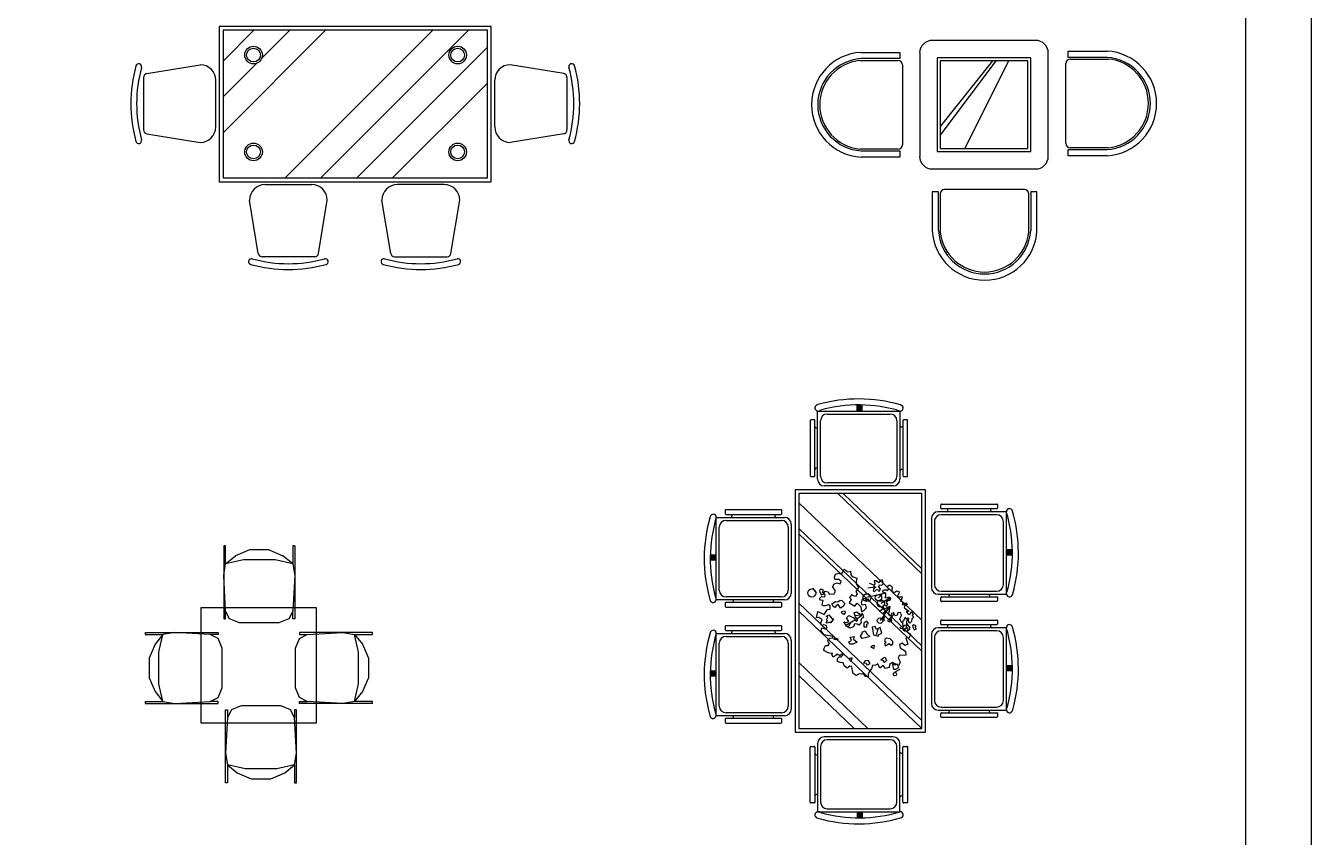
# Model space of a CAD drawing. Header units: inches. Extents: x 5.3 to 47.8, y 15.8 to 40.6.
# Drawn here: x 19.69 to 26.31, y 30.16 to 34.34 of the extents above; entities that cross this region are included whole.
import ezdxf

# ---------------------------------------------------------------- set-up
doc = ezdxf.new("R2010")
doc.units = ezdxf.units.IN
doc.header["$MEASUREMENT"] = 0
for name, color, linetype in [('02', 2, 'Continuous'), ('4', 4, 'Continuous'), ('kadrbm', 4, 'Continuous')]:
    doc.layers.add(name, color=color, linetype=linetype)

# ---------------------------------------------------------------- blocks, each defined once
blk = doc.blocks.new('kadrbm')
at = {"layer": 'kadrbm', "color": 4}
blk.add_lwpolyline([(0, 0), (0, 24.7972), (21, 24.7972), (21, 0), (0, 0)], close=True, dxfattribs=at)
blk.add_lwpolyline([(20.6631, 0.3257), (20.6631, 24.4603), (0.3369, 24.4603), (0.3369, 0.3257), (20.6631, 0.3257)], dxfattribs=at)

msp = doc.modelspace()

# ---------------------------------------------------------------- linework, layer by layer
at = {"layer": '02'}
for p, q in [((20.6888, 34.3352), (20.6888, 33.5352)), ((22.0888, 34.3352), (20.6888, 34.3352)), ((22.0888, 33.5352), (22.0888, 34.3352)), ((20.7088, 34.3152), (20.7088, 33.5552)), ((22.0688, 34.3152), (20.7088, 34.3152)), ((20.7088, 33.7882), (21.2358, 34.3152)), ((20.7088, 34.1564), (20.8676, 34.3152)), ((20.9077, 34.1712), (21.0517, 34.3152)), ((21.0281, 33.5552), (21.7881, 34.3152)), ((21.2122, 33.5552), (21.9722, 34.3152)), ((22.0688, 33.5552), (22.0688, 34.3152)), ((21.3963, 33.5552), (22.0688, 34.2277)), ((23.9917, 34.2014), (24.1915, 34.2014)), ((24.1915, 34.2014), (24.1915, 34.1693)), ((24.8901, 34.2633), (24.3579, 34.2633)), ((25.0574, 34.208), (25.2572, 34.208)), ((25.0574, 34.1759), (25.0574, 34.208)), ((20.3161, 34.0926), (20.5911, 34.1378)), ((20.7088, 33.9723), (20.8819, 34.1454)), ((22.4616, 34.0926), (22.1865, 34.1378)), ((23.9856, 34.1598), (24.1815, 34.1598)), ((24.1915, 34.1693), (23.9917, 34.1693)), ((24.2039, 34.1374), (24.2039, 33.7259)), ((24.2931, 34.1984), (24.2931, 33.6662)), ((24.3824, 34.1739), (24.3824, 33.6907)), ((24.8656, 34.1739), (24.3824, 34.1739)), ((24.3986, 34.1577), (24.3986, 33.7069)), ((24.6844, 34.1577), (24.3986, 33.7749)), ((24.6684, 34.1577), (24.3986, 33.8206)), ((24.8494, 34.1577), (24.3986, 34.1577)), ((24.7497, 34.1577), (24.5253, 33.7069)), ((24.8494, 33.7069), (24.8494, 34.1577)), ((24.8656, 33.6907), (24.8656, 34.1739)), ((24.955, 33.6662), (24.955, 34.1984)), ((25.0449, 33.7334), (25.0449, 34.1449)), ((25.2572, 34.1759), (25.0574, 34.1759)), ((25.0673, 34.1674), (25.2633, 34.1674)), ((20.2993, 34.0728), (20.2993, 33.8027)), ((22.4783, 34.0728), (22.4783, 33.8027)), ((20.6711, 33.8178), (20.6711, 34.0578)), ((21.5803, 33.5552), (22.0688, 34.0436)), ((22.1065, 33.8178), (22.1065, 34.0578)), ((20.3161, 33.7829), (20.5911, 33.7378)), ((22.4616, 33.7829), (22.1865, 33.7378)), ((24.1815, 33.7035), (23.9856, 33.7035)), ((23.9917, 33.695), (24.1915, 33.695)), ((24.1915, 33.695), (24.1915, 33.6628)), ((24.3824, 33.6907), (24.8656, 33.6907)), ((24.3986, 33.7069), (24.8494, 33.7069)), ((25.0574, 33.7016), (25.2572, 33.7016)), ((25.0574, 33.6694), (25.0574, 33.7016)), ((25.2633, 33.711), (25.0673, 33.711)), ((24.1915, 33.6628), (23.9917, 33.6628)), ((25.2572, 33.6694), (25.0574, 33.6694)), ((20.7088, 33.5552), (22.0688, 33.5552)), ((24.3579, 33.6014), (24.8901, 33.6014)), ((20.6888, 33.5352), (22.0888, 33.5352)), ((20.925, 33.5211), (21.165, 33.5211)), ((21.8464, 33.5211), (21.6064, 33.5211)), ((24.3579, 33.4839), (24.3579, 33.2841)), ((24.3901, 33.4839), (24.3579, 33.4839)), ((24.3901, 33.2841), (24.3901, 33.4839)), ((24.3986, 33.4739), (24.3986, 33.278)), ((24.8325, 33.4963), (24.421, 33.4963)), ((24.8549, 33.278), (24.8549, 33.4739)), ((24.8643, 33.4839), (24.8643, 33.2841)), ((24.8965, 33.4839), (24.8643, 33.4839)), ((24.8965, 33.2841), (24.8965, 33.4839)), ((20.8901, 33.166), (20.845, 33.4411)), ((21.1998, 33.166), (21.245, 33.4411)), ((21.5716, 33.166), (21.5264, 33.4411)), ((21.8813, 33.166), (21.9264, 33.4411)), ((21.1801, 33.1493), (20.9099, 33.1493)), ((21.5914, 33.1493), (21.8615, 33.1493)), ((23.7828, 32.0201), (23.7828, 32.3056)), ((23.8175, 32.3403), (24.1415, 32.3403)), ((24.1762, 32.3056), (24.1762, 32.0201)), ((24.1415, 31.9854), (23.8175, 31.9854)), ((24.3038, 31.5177), (23.8715, 31.9304)), ((24.3038, 31.5442), (23.8992, 31.9304)), ((24.3038, 31.2791), (23.6712, 31.8831)), ((24.6889, 31.8218), (24.4034, 31.8218)), ((23.262, 31.434), (23.262, 31.758)), ((23.2968, 31.7927), (23.5822, 31.7927)), ((23.6169, 31.758), (23.6169, 31.434)), ((24.3687, 31.787), (24.3687, 31.463)), ((24.7236, 31.463), (24.7236, 31.787)), ((24.3038, 31.1466), (23.6712, 31.7505)), ((24.3038, 31.1201), (23.6712, 31.724)), ((20.7119, 31.6616), (20.7119, 31.2857)), ((20.7221, 31.6616), (20.7119, 31.6616)), ((20.7221, 31.5701), (20.7221, 31.6616)), ((20.844, 31.6413), (20.7729, 31.6108)), ((20.9456, 31.6413), (20.844, 31.6413)), ((20.9456, 31.6413), (21.0167, 31.6108)), ((21.0777, 31.6616), (21.0675, 31.6616)), ((21.0675, 31.6616), (21.0675, 31.5701)), ((21.0777, 31.6616), (21.0777, 31.2857)), ((20.7119, 31.5092), (20.7221, 31.5701)), ((20.7221, 31.5701), (20.7729, 31.6108)), ((20.8135, 31.5905), (20.7221, 31.5701)), ((20.9761, 31.5905), (20.8135, 31.5905)), ((21.0675, 31.5701), (20.9761, 31.5905)), ((21.0675, 31.5701), (21.0167, 31.6108)), ((21.0675, 31.5701), (21.0777, 31.5092)), ((20.7221, 31.3263), (20.7119, 31.5092)), ((21.0777, 31.5092), (21.0675, 31.3263)), ((23.741, 31.4446), (23.7602, 31.4192)), ((24.0617, 31.4499), (24.027, 31.444)), ((24.0583, 31.46), (24.0345, 31.4685)), ((24.4034, 31.4283), (24.6889, 31.4283)), ((23.5822, 31.3993), (23.2968, 31.3993)), ((24.3038, 30.7623), (23.6712, 31.3662)), ((24.1182, 31.4182), (24.0217, 31.3955)), ((24.1011, 31.4142), (24.0811, 31.3951)), ((24.1135, 31.3768), (24.0843, 31.3773)), ((24.144, 31.3919), (24.0929, 31.3652)), ((24.1426, 31.3947), (24.1135, 31.3768)), ((21.1899, 31.3434), (20.595, 31.3434)), ((20.595, 31.3434), (20.595, 30.7515)), ((20.7221, 31.2857), (20.7221, 31.3263)), ((20.7424, 31.2857), (20.7221, 31.3263)), ((21.0675, 31.3263), (21.0472, 31.2857)), ((21.0675, 31.2857), (21.0675, 31.3263)), ((21.1899, 30.7515), (21.1899, 31.3434)), ((24.3038, 30.7226), (23.6712, 31.3265)), ((24.0008, 31.3074), (23.9626, 31.3016)), ((23.995, 31.3039), (23.9707, 31.2865)), ((24.1103, 31.34), (24.0851, 31.3243)), ((24.1086, 31.3026), (24.0892, 31.2768)), ((24.1013, 31.3142), (24.1273, 31.336)), ((24.1077, 31.2738), (24.1086, 31.3026)), ((24.1108, 31.3082), (24.1095, 31.2738)), ((24.1374, 31.3486), (24.1108, 31.3082)), ((24.1273, 31.336), (24.1321, 31.345)), ((24.1489, 31.2968), (24.133, 31.2834)), ((24.1598, 31.3136), (24.1393, 31.2775)), ((20.7119, 31.2857), (20.7221, 31.2857)), ((20.7932, 31.2653), (20.7424, 31.2857)), ((20.9964, 31.2653), (20.7932, 31.2653)), ((21.0472, 31.2857), (20.9964, 31.2653)), ((21.0777, 31.2857), (21.0675, 31.2857)), ((23.9591, 31.2796), (23.9173, 31.254)), ((23.9405, 31.2703), (23.9243, 31.2425)), ((24.0785, 31.232), (24.0692, 31.2042)), ((24.2055, 31.2713), (24.2072, 31.2429)), ((24.2266, 31.285), (24.224, 31.2384)), ((24.2266, 31.2597), (24.2426, 31.2386)), ((24.6889, 31.2249), (24.4034, 31.2249)), ((20.3077, 31.2162), (20.6836, 31.2162)), ((20.3077, 31.2162), (20.3077, 31.206)), ((20.3077, 31.206), (20.3991, 31.206)), ((20.3991, 31.206), (20.3585, 31.1552)), ((20.3788, 31.1146), (20.3991, 31.206)), ((20.4601, 31.2162), (20.3991, 31.206)), ((20.6429, 31.206), (20.4601, 31.2162)), ((20.6836, 31.206), (20.6429, 31.206)), ((20.6836, 31.1857), (20.6429, 31.206)), ((20.6836, 31.2162), (20.6836, 31.206)), ((20.7039, 31.1349), (20.6836, 31.1857)), ((21.081, 31.1349), (21.1013, 31.1857)), ((21.4772, 31.2162), (21.1013, 31.2162)), ((21.1013, 31.2162), (21.1013, 31.206)), ((21.1013, 31.206), (21.1419, 31.206)), ((21.1013, 31.1857), (21.1419, 31.206)), ((21.1419, 31.206), (21.3248, 31.2162)), ((21.3248, 31.2162), (21.3858, 31.206)), ((21.3858, 31.206), (21.4772, 31.206)), ((21.3858, 31.206), (21.4264, 31.1552)), ((21.4061, 31.1146), (21.3858, 31.206)), ((21.4772, 31.206), (21.4772, 31.2162)), ((23.262, 30.8372), (23.262, 31.1612)), ((23.2968, 31.1959), (23.5822, 31.1959)), ((23.6169, 31.1612), (23.6169, 30.8372)), ((24.3687, 31.1902), (24.3687, 30.8662)), ((24.7236, 30.8662), (24.7236, 31.1902)), ((20.3585, 31.1552), (20.328, 31.0841)), ((20.3788, 30.952), (20.3788, 31.1146)), ((20.7039, 30.9317), (20.7039, 31.1349)), ((21.081, 30.9317), (21.081, 31.1349)), ((21.4061, 30.952), (21.4061, 31.1146)), ((21.4264, 31.1552), (21.4569, 31.0841)), ((20.328, 31.0841), (20.328, 30.9825)), ((21.4569, 31.0841), (21.4569, 30.9825)), ((24.0262, 30.7226), (23.6712, 31.0614)), ((24.1902, 31.0259), (24.1658, 31.0115)), ((20.328, 30.9825), (20.3585, 30.9114)), ((21.4569, 30.9825), (21.4264, 30.9114)), ((23.9568, 30.7226), (23.6712, 30.9952)), ((20.3585, 30.9114), (20.3991, 30.8606)), ((20.3991, 30.8606), (20.3788, 30.952)), ((20.6836, 30.8809), (20.7039, 30.9317)), ((21.1013, 30.8809), (21.081, 30.9317)), ((21.3858, 30.8606), (21.4061, 30.952)), ((21.4264, 30.9114), (21.3858, 30.8606)), ((20.3077, 30.8606), (20.3991, 30.8606)), ((20.3077, 30.8606), (20.3077, 30.8504)), ((20.3077, 30.8504), (20.6836, 30.8504)), ((20.3991, 30.8606), (20.4601, 30.8504)), ((20.4601, 30.8504), (20.6429, 30.8606)), ((20.6429, 30.8606), (20.6836, 30.8809)), ((20.6836, 30.8606), (20.6429, 30.8606)), ((20.6836, 30.8504), (20.6836, 30.8606)), ((20.8021, 30.8389), (20.7513, 30.8186)), ((21.0053, 30.8389), (20.8021, 30.8389)), ((21.0561, 30.8186), (21.0053, 30.8389)), ((21.1419, 30.8606), (21.1013, 30.8809)), ((21.1013, 30.8504), (21.1013, 30.8606)), ((21.1013, 30.8606), (21.1419, 30.8606)), ((21.4772, 30.8504), (21.1013, 30.8504)), ((21.3248, 30.8504), (21.1419, 30.8606)), ((21.3858, 30.8606), (21.3248, 30.8504)), ((21.4772, 30.8606), (21.3858, 30.8606)), ((21.4772, 30.8504), (21.4772, 30.8606)), ((24.4034, 30.8315), (24.6889, 30.8315)), ((20.7209, 30.4427), (20.7209, 30.8186)), ((20.7209, 30.8186), (20.731, 30.8186)), ((20.731, 30.7779), (20.7209, 30.5951)), ((20.731, 30.8186), (20.731, 30.7779)), ((20.7513, 30.8186), (20.731, 30.7779)), ((21.0765, 30.7779), (21.0561, 30.8186)), ((21.0866, 30.8186), (21.0765, 30.8186)), ((21.0765, 30.8186), (21.0765, 30.7779)), ((21.0866, 30.5951), (21.0765, 30.7779)), ((21.0866, 30.4427), (21.0866, 30.8186)), ((23.5822, 30.8024), (23.2968, 30.8024)), ((20.595, 30.7515), (21.1899, 30.7515)), ((23.7828, 30.629), (23.7828, 30.3435)), ((24.1415, 30.6637), (23.8175, 30.6637)), ((24.1762, 30.3435), (24.1762, 30.629)), ((20.7209, 30.5951), (20.731, 30.5341)), ((21.0765, 30.5341), (21.0866, 30.5951)), ((20.8225, 30.5138), (20.731, 30.5341)), ((20.731, 30.5341), (20.7818, 30.4935)), ((20.731, 30.5341), (20.731, 30.4427)), ((20.985, 30.5138), (20.8225, 30.5138)), ((21.0765, 30.5341), (20.985, 30.5138)), ((21.0257, 30.4935), (21.0765, 30.5341)), ((21.0765, 30.5341), (21.0765, 30.4427)), ((20.731, 30.4427), (20.7209, 30.4427)), ((20.7818, 30.4935), (20.8529, 30.463)), ((20.8529, 30.463), (20.9545, 30.463)), ((20.9545, 30.463), (21.0257, 30.4935)), ((21.0765, 30.4427), (21.0866, 30.4427)), ((23.8175, 30.3088), (24.1415, 30.3088))]:
    msp.add_line(p, q, dxfattribs=at)
for points in [[(24.3038, 31.9304), (23.6712, 31.9304), (23.6712, 30.7226), (24.3038, 30.7226)], [(23.7795, 31.4244), (23.7866, 31.409), (23.8008, 31.4153), (23.7937, 31.4223), (23.7989, 31.4334), (23.7856, 31.4384), (23.7775, 31.4324)], [(24.0558, 31.4388), (24.0541, 31.4322), (24.06, 31.4263), (24.0701, 31.4364), (24.0804, 31.4347), (24.0846, 31.427), (24.0921, 31.4397), (24.0829, 31.4506), (24.087, 31.4617), (24.098, 31.4591), (24.1056, 31.4668), (24.1058, 31.4735), (24.1014, 31.4862), (24.0904, 31.4837), (24.0837, 31.4719), (24.0694, 31.4812), (24.0593, 31.4812), (24.0617, 31.4669), (24.0558, 31.4558), (24.0676, 31.4489)], [(24.2249, 31.3204), (24.2332, 31.3104), (24.2417, 31.3088), (24.245, 31.3121), (24.2469, 31.3171), (24.2502, 31.3222), (24.2527, 31.3197), (24.2596, 31.3079), (24.2544, 31.3027), (24.2611, 31.296), (24.2578, 31.2909), (24.2528, 31.2859), (24.2511, 31.2724), (24.2426, 31.2639), (24.2383, 31.2648), (24.236, 31.2774), (24.2375, 31.2876), (24.2342, 31.2892), (24.2266, 31.285), (24.2223, 31.2859), (24.2224, 31.2927), (24.2164, 31.2901), (24.2105, 31.2776), (24.2011, 31.2682), (24.197, 31.2706), (24.1918, 31.2859), (24.2003, 31.3027), (24.1961, 31.3173), (24.185, 31.318), (24.181, 31.3171), (24.1767, 31.3045), (24.169, 31.302), (24.1631, 31.3045), (24.1597, 31.3163), (24.1479, 31.3145), (24.1446, 31.3011), (24.137, 31.3019), (24.1345, 31.3129), (24.1378, 31.3298), (24.1403, 31.3391), (24.1411, 31.3501), (24.1234, 31.3442), (24.1158, 31.3365), (24.1066, 31.3409), (24.1049, 31.3527), (24.1149, 31.3578), (24.121, 31.3518), (24.1286, 31.3594), (24.1226, 31.3704), (24.1311, 31.3823), (24.1394, 31.3806), (24.1446, 31.3924), (24.1335, 31.3983), (24.1217, 31.3934), (24.1158, 31.3958), (24.1184, 31.405), (24.1191, 31.4178), (24.1032, 31.4237), (24.1056, 31.4314), (24.1098, 31.4355), (24.1217, 31.4354), (24.1252, 31.4305), (24.1327, 31.438), (24.1285, 31.4508), (24.1319, 31.4591), (24.1412, 31.46), (24.1496, 31.4533), (24.1521, 31.4491), (24.1496, 31.438), (24.1505, 31.4271), (24.1658, 31.4236), (24.1758, 31.4305), (24.185, 31.4262), (24.1878, 31.4203), (24.1809, 31.4085), (24.1767, 31.3991), (24.1885, 31.3992), (24.2037, 31.3992), (24.2012, 31.3899), (24.1927, 31.3797), (24.2037, 31.3756), (24.207, 31.3636), (24.2037, 31.3603), (24.2138, 31.3586), (24.2214, 31.3679), (24.2282, 31.3594), (24.2148, 31.3509), (24.2138, 31.345), (24.2257, 31.3348), (24.2375, 31.3282), (24.2308, 31.3215), (24.2249, 31.3256)], [(23.8988, 31.3491), (23.8861, 31.341), (23.8745, 31.3595), (23.864, 31.3537), (23.8571, 31.3445), (23.8478, 31.3491), (23.8408, 31.363), (23.8606, 31.3758), (23.8722, 31.3735), (23.8837, 31.3827), (23.893, 31.3804), (23.9081, 31.3654)], [(23.8165, 31.2645), (23.8095, 31.2668), (23.8188, 31.2761), (23.8142, 31.2807), (23.8211, 31.2946), (23.8118, 31.2992), (23.8258, 31.3062), (23.8431, 31.2865), (23.8501, 31.2865), (23.8362, 31.2656), (23.8327, 31.2691)], [(23.9092, 31.3178), (23.9023, 31.3085), (23.8907, 31.3178), (23.893, 31.3248), (23.9081, 31.3282)], [(23.9997, 31.3132), (24.0032, 31.2935), (23.9939, 31.2888), (23.9904, 31.2784), (23.9916, 31.268), (23.98, 31.2541), (23.9707, 31.2587), (23.9579, 31.2598), (23.9521, 31.2448), (23.9336, 31.2378), (23.9162, 31.2482), (23.9034, 31.2703), (23.915, 31.268), (23.9289, 31.2726), (23.9174, 31.2911), (23.9289, 31.3027), (23.9417, 31.2969), (23.9545, 31.2912), (23.966, 31.2749), (23.9753, 31.2796), (23.9626, 31.297), (23.9568, 31.3167), (23.9672, 31.3225), (23.9869, 31.3097)], [(24.0124, 31.1891), (23.9973, 31.1857), (23.9881, 31.1972), (23.995, 31.2065), (23.9985, 31.2146), (23.995, 31.2181), (24.0124, 31.2239), (24.0205, 31.2088), (24.0368, 31.1949)], [(24.0205, 31.2738), (24.0055, 31.2633), (24.0066, 31.2459), (24.0217, 31.2448), (24.0217, 31.2587), (24.0298, 31.2622)], [(24.0634, 31.2471), (24.0484, 31.2436), (24.0553, 31.2042), (24.0808, 31.1973), (24.082, 31.2031), (24.0982, 31.2123), (24.0901, 31.2413), (24.0704, 31.2309)], [(24.2587, 31.2429), (24.2646, 31.2301), (24.2764, 31.2353), (24.2705, 31.2412), (24.2748, 31.2504), (24.2637, 31.2545), (24.257, 31.2495)], [(23.857, 31.1798), (23.8512, 31.181), (23.857, 31.1891), (23.8721, 31.1833), (23.8686, 31.1775)], [(23.9498, 31.1567), (23.9336, 31.1567), (23.9289, 31.1682), (23.9417, 31.174), (23.9347, 31.1926), (23.9568, 31.1961), (23.9521, 31.1822), (23.9707, 31.1659)], [(24.1202, 31.1648), (24.1133, 31.1718), (24.1168, 31.1845), (24.1249, 31.188), (24.14, 31.1845), (24.1539, 31.1706), (24.1527, 31.1579), (24.1457, 31.1486), (24.1365, 31.1579), (24.1283, 31.1521), (24.1179, 31.1463), (24.1144, 31.1613)], [(24.0553, 31.1346), (24.0588, 31.1358), (24.0611, 31.1497), (24.0495, 31.1474), (24.0425, 31.1404)], [(23.9324, 31.0813), (23.9347, 31.0697), (23.9428, 31.0709), (23.9463, 31.0859)], [(24.0124, 31.0709), (24.0043, 31.0604), (24.0182, 31.0581), (24.0205, 31.0488), (24.0275, 31.0512), (24.0379, 31.057), (24.0298, 31.0697), (24.0228, 31.072)], [(24.1225, 31.072), (24.1121, 31.0616), (24.1075, 31.0709), (24.0924, 31.0744), (24.1075, 31.0848), (24.1156, 31.0883)], [(24.1587, 31.0269), (24.17, 31.0278), (24.1852, 31.035), (24.177, 31.0531), (24.1648, 31.0471), (24.1525, 31.0552), (24.1546, 31.0411)]]:
    msp.add_lwpolyline(points, close=True, dxfattribs=at)
msp.add_lwpolyline([(24.191, 31.2448), (24.1949, 31.2387), (24.2164, 31.2356), (24.2245, 31.2417), (24.2326, 31.2336), (24.2284, 31.2194), (24.2428, 31.2092), (24.2457, 31.2042), (24.2376, 31.1861), (24.2305, 31.189), (24.2224, 31.1871), (24.2264, 31.1728), (24.2326, 31.1565), (24.2174, 31.1493), (24.203, 31.1615), (24.1889, 31.1536), (24.192, 31.1363), (24.2205, 31.1199), (24.2213, 31.0987), (24.1878, 31.0976), (24.1818, 31.0854), (24.192, 31.0652), (24.1857, 31.0469), (24.1697, 31.0529), (24.1524, 31.0622), (24.1371, 31.051), (24.1362, 31.0356), (24.1179, 31.0298), (24.1056, 31.0458), (24.0873, 31.0317), (24.0783, 31.0551), (24.0652, 31.0479), (24.0509, 31.046), (24.0448, 31.0296), (24.0326, 31.0135), (24.0286, 30.9992), (24.0276, 30.9861), (24.0144, 30.9892), (24.0032, 31.0042), (23.9961, 31.0012), (23.982, 31.0033), (23.9666, 30.9942), (23.9514, 31.0052), (23.9464, 31.0264), (23.9445, 31.0408), (23.9331, 31.0418), (23.9202, 31.0327), (23.9048, 31.0439), (23.8987, 31.0599), (23.8835, 31.061), (23.8704, 31.0661), (23.8694, 31.0813), (23.8796, 31.0915), (23.8896, 31.0915), (23.8988, 31.1007), (23.8927, 31.1047), (23.8815, 31.0955), (23.8763, 31.1007), (23.8663, 31.1048), (23.8632, 31.0996), (23.848, 31.0886), (23.8419, 31.1005), (23.844, 31.1088), (23.8368, 31.1078), (23.8216, 31.1109), (23.8003, 31.1238), (23.8014, 31.1352), (23.8093, 31.1494), (23.8217, 31.1494), (23.8297, 31.1594), (23.8247, 31.1627), (23.8205, 31.1768), (23.8307, 31.187), (23.844, 31.1879), (23.848, 31.196), (23.8014, 31.2039), (23.7862, 31.2253), (23.7891, 31.2404), (23.8074, 31.2345), (23.8166, 31.2395), (23.8124, 31.2516), (23.7993, 31.2547), (23.7883, 31.2516), (23.7841, 31.2658), (23.7912, 31.2811), (23.775, 31.2932), (23.7619, 31.2922), (23.7689, 31.3238), (23.8024, 31.3089), (23.8185, 31.335), (23.8318, 31.3359), (23.8328, 31.3531), (23.8237, 31.3585), (23.8075, 31.3523), (23.7943, 31.3533), (23.7921, 31.3594), (23.7973, 31.3808), (23.7821, 31.3818), (23.7769, 31.3908), (23.7871, 31.401), (23.8054, 31.3989), (23.8064, 31.41), (23.7985, 31.4162), (23.8075, 31.4293), (23.8218, 31.4253), (23.8278, 31.4131), (23.8531, 31.4141), (23.8593, 31.4283), (23.846, 31.4516), (23.851, 31.4649), (23.8664, 31.472), (23.8724, 31.4701), (23.8845, 31.4659), (23.8886, 31.478), (23.8774, 31.4892), (23.8572, 31.4894), (23.8551, 31.5015), (23.8593, 31.5157), (23.8754, 31.5217), (23.8907, 31.5167), (23.8978, 31.5279), (23.9039, 31.5419), (23.917, 31.5329), (23.9211, 31.5288), (23.9373, 31.5309), (23.9394, 31.5126), (23.9455, 31.5044), (23.9698, 31.4963), (23.9658, 31.4741), (23.9667, 31.467), (23.9779, 31.4478), (23.9648, 31.4264), (23.9708, 31.4141), (23.9636, 31.401), (23.9515, 31.4052), (23.9423, 31.4102), (23.9323, 31.396), (23.9404, 31.3858), (23.9311, 31.3685), (23.9587, 31.3513), (23.9708, 31.3675), (23.9902, 31.3482), (23.9931, 31.3228), (24.0085, 31.3319), (24.0197, 31.3432), (24.0145, 31.3604), (23.9972, 31.3573), (23.9941, 31.3704), (23.9981, 31.3869), (24.0135, 31.3919), (24.0155, 31.3798), (24.0326, 31.3889)], dxfattribs=at)
for centre, radius in [((20.8654, 34.1877), 0.0454), ((20.8654, 34.1877), 0.0354), ((21.9158, 34.1877), 0.0454), ((21.9158, 34.1877), 0.0354), ((20.8654, 33.6892), 0.0454), ((20.8654, 33.6892), 0.0354), ((21.9158, 33.6892), 0.0454), ((21.9158, 33.6892), 0.0354), ((23.7379, 31.419), 0.0209), ((24.0217, 31.3955), 0.0202), ((24.0811, 31.3951), 0.0162), ((24.0929, 31.3652), 0.0186), ((24.0892, 31.2768), 0.0141), ((24.1393, 31.2775), 0.00906), ((24.224, 31.2384), 0.0174), ((24.1658, 31.0015), 0.00863)]:
    msp.add_circle(centre, radius, dxfattribs=at)
for centre, radius, start, end in [((24.0063, 33.9321), 0.2697, 93.09632, 266.90368), ((24.3579, 34.1984), 0.0649, 90, 180), ((24.8901, 34.1984), 0.0649, 0, 90), ((25.2426, 33.9387), 0.2697, 273.09632, 86.90368), ((20.2749, 34.1277), 0.015, 345.71576, 164.50995), ((20.5911, 34.0578), 0.08, 0, 90), ((22.1865, 34.0578), 0.08, 90, 180), ((22.5027, 34.1277), 0.015, 15.49005, 194.28424), ((24.0063, 33.9321), 0.2376, 93.5291, 266.4709), ((24.0081, 33.9316), 0.2293, 95.62883, 264.37117), ((24.1815, 34.1374), 0.0224, 0, 90), ((25.0673, 34.1449), 0.0224, 90, 180), ((25.2425, 33.9387), 0.2376, 273.5291, 86.4709), ((25.2408, 33.9392), 0.2293, 275.62883, 84.37117), ((20.9582, 33.9378), 0.7243, 164.47014, 195.57697), ((20.9579, 33.9378), 0.6939, 164.43245, 195.56755), ((20.3193, 34.0728), 0.02, 99.32829, 180), ((22.4583, 34.0728), 0.02, 0, 80.67171), ((21.8197, 33.9378), 0.6939, 344.43245, 15.56755), ((21.8194, 33.9378), 0.7243, 344.42303, 15.52986), ((20.3193, 33.8027), 0.02, 180, 260.67171), ((20.5911, 33.8178), 0.08, 270, 0), ((22.1865, 33.8178), 0.08, 180, 270), ((22.4583, 33.8027), 0.02, 279.32829, 0), ((20.2749, 33.7478), 0.015, 195.49005, 14.28424), ((22.5027, 33.7478), 0.015, 165.71576, 344.50995), ((24.1815, 33.7259), 0.0224, 270, 0), ((25.0673, 33.7334), 0.0224, 180, 270), ((24.3579, 33.6662), 0.0649, 180, 270), ((24.8901, 33.6662), 0.0649, 270, 0), ((20.925, 33.4411), 0.08, 90, 180), ((21.165, 33.4411), 0.08, 0, 90), ((21.6064, 33.4411), 0.08, 90, 180), ((21.8464, 33.4411), 0.08, 0, 90), ((24.421, 33.4739), 0.0224, 90, 180), ((24.8325, 33.4739), 0.0224, 0, 90), ((24.6272, 33.2986), 0.2697, 183.09632, 356.90368), ((24.6272, 33.2987), 0.2376, 183.5291, 356.4709), ((24.6267, 33.3005), 0.2293, 185.62883, 354.37117), ((20.9099, 33.1693), 0.02, 189.32829, 270), ((21.1801, 33.1693), 0.02, 270, 350.67171), ((21.5914, 33.1693), 0.02, 189.32829, 270), ((21.8615, 33.1693), 0.02, 270, 350.67171), ((20.855, 33.1248), 0.015, 75.71576, 254.50995), ((21.045, 33.8082), 0.7243, 254.42303, 285.52986), ((21.045, 33.8078), 0.6939, 254.43245, 285.56755), ((21.2349, 33.1248), 0.015, 285.49005, 104.28424), ((21.5365, 33.1248), 0.015, 75.71576, 254.50995), ((21.7264, 33.8082), 0.7243, 254.47014, 285.57697), ((21.7264, 33.8078), 0.6939, 254.43245, 285.56755), ((21.9164, 33.1248), 0.015, 285.49005, 104.28424), ((23.8175, 32.3056), 0.0347, 90, 180), ((24.1415, 32.3056), 0.0347, 0, 90), ((23.8175, 32.0201), 0.0347, 180, 270), ((24.1415, 32.0201), 0.0347, 270, 0), ((24.4034, 31.787), 0.0347, 90, 180), ((24.6889, 31.787), 0.0347, 0, 90), ((23.2968, 31.758), 0.0347, 90, 180), ((23.5822, 31.758), 0.0347, 0, 90), ((23.2968, 31.434), 0.0347, 180, 270), ((23.5822, 31.434), 0.0347, 270, 0), ((24.4034, 31.463), 0.0347, 180, 270), ((24.6889, 31.463), 0.0347, 270, 0), ((24.4034, 31.1902), 0.0347, 90, 180), ((24.4075, 31.2603), 0.00521, 278.58753, 278.90105), ((24.6889, 31.1902), 0.0347, 0, 90), ((23.2968, 31.1612), 0.0347, 90, 180), ((23.5822, 31.1612), 0.0347, 0, 90), ((23.2968, 30.8372), 0.0347, 180, 270), ((23.5822, 30.8372), 0.0347, 270, 0), ((24.4034, 30.8662), 0.0347, 180, 270), ((24.6889, 30.8662), 0.0347, 270, 0), ((23.8175, 30.629), 0.0347, 90, 180), ((24.1415, 30.629), 0.0347, 0, 90), ((23.8175, 30.3435), 0.0347, 180, 270), ((24.1415, 30.3435), 0.0347, 270, 0)]:
    msp.add_arc(centre, radius, start, end, dxfattribs=at)
at = {"layer": '4'}
for p, q in [((23.7673, 32.0047), (23.7673, 32.3557)), ((23.7673, 32.3557), (24.1916, 32.3557)), ((23.9709, 32.3557), (23.9709, 32.387)), ((23.9975, 32.3557), (23.9975, 32.3869)), ((24.1916, 32.3557), (24.1916, 32.0047)), ((24.1569, 31.97), (23.802, 31.97)), ((24.739, 31.8372), (24.388, 31.8372)), ((24.739, 31.4129), (24.739, 31.8372)), ((23.2466, 31.8081), (23.5976, 31.8081)), ((23.2466, 31.3838), (23.2466, 31.8081)), ((23.6324, 31.7734), (23.6324, 31.4185)), ((24.3533, 31.8025), (24.3533, 31.4476)), ((24.739, 31.6431), (24.7702, 31.6431)), ((23.2466, 31.5874), (23.2153, 31.5874)), ((23.2466, 31.614), (23.2155, 31.614)), ((24.739, 31.6164), (24.7703, 31.6164)), ((23.5976, 31.3838), (23.2466, 31.3838)), ((24.388, 31.4129), (24.739, 31.4129)), ((24.739, 31.2404), (24.388, 31.2404)), ((24.739, 30.8161), (24.739, 31.2404)), ((23.2466, 31.2113), (23.5976, 31.2113)), ((23.2466, 30.787), (23.2466, 31.2113)), ((23.6324, 31.1766), (23.6324, 30.8217)), ((24.3533, 31.2057), (24.3533, 30.8508)), ((24.739, 31.0463), (24.7702, 31.0463)), ((23.2466, 30.9905), (23.2153, 30.9905)), ((23.2466, 31.0172), (23.2155, 31.0172)), ((24.739, 31.0196), (24.7703, 31.0196)), ((23.5976, 30.787), (23.2466, 30.787)), ((24.388, 30.8161), (24.739, 30.8161)), ((23.7673, 30.6444), (23.7673, 30.2934)), ((24.1569, 30.6791), (23.802, 30.6791)), ((24.1916, 30.2934), (24.1916, 30.6444)), ((23.7673, 30.2934), (24.1916, 30.2934)), ((23.9709, 30.2934), (23.9709, 30.2621)), ((23.9975, 30.2934), (23.9975, 30.2622))]:
    msp.add_line(p, q, dxfattribs=at)
for points in [[(23.7293, 32.3064), (23.7293, 32.0234)], [(23.7517, 32.3099), (23.7333, 32.3099)], [(23.7539, 32.0222), (23.7539, 32.3078)], [(24.2064, 32.3064), (24.2064, 32.0234)], [(24.2287, 32.3099), (24.2103, 32.3099)], [(24.2309, 32.0222), (24.2309, 32.3078)], [(23.7336, 32.019), (23.7506, 32.019)], [(24.2106, 32.019), (24.2277, 32.019)], [(23.2924, 31.8452), (23.2924, 31.8268)], [(23.5801, 31.8474), (23.2945, 31.8474)], [(23.296, 31.8229), (23.5789, 31.8229)], [(23.5833, 31.8271), (23.5833, 31.8442)], [(24.4024, 31.8562), (24.4024, 31.8732)], [(24.4055, 31.8765), (24.6911, 31.8765)], [(24.6897, 31.8519), (24.4067, 31.8519)], [(24.6932, 31.8742), (24.6932, 31.8559)], [(23.2924, 31.3682), (23.2924, 31.3498)], [(23.5801, 31.3704), (23.2945, 31.3704)], [(23.5833, 31.3501), (23.5833, 31.3671)], [(24.4024, 31.3791), (24.4024, 31.3962)], [(24.4055, 31.3994), (24.6911, 31.3994)], [(24.6897, 31.3749), (24.4067, 31.3749)], [(24.6932, 31.3972), (24.6932, 31.3788)], [(23.296, 31.3458), (23.5789, 31.3458)], [(23.2924, 31.2484), (23.2924, 31.23)], [(23.5801, 31.2506), (23.2945, 31.2506)], [(23.296, 31.2261), (23.5789, 31.2261)], [(23.5833, 31.2303), (23.5833, 31.2473)], [(24.4024, 31.2593), (24.4024, 31.2764)], [(24.4055, 31.2796), (24.6911, 31.2796)], [(24.6897, 31.2551), (24.4067, 31.2551)], [(24.6932, 31.2774), (24.6932, 31.2591)], [(23.2924, 30.7713), (23.2924, 30.753)], [(23.5801, 30.7735), (23.2945, 30.7735)], [(23.5833, 30.7532), (23.5833, 30.7703)], [(24.4024, 30.7823), (24.4024, 30.7993)], [(24.4055, 30.8026), (24.6911, 30.8026)], [(24.6897, 30.7781), (24.4067, 30.7781)], [(24.6932, 30.8004), (24.6932, 30.782)], [(23.296, 30.749), (23.5789, 30.749)], [(23.7336, 30.63), (23.7506, 30.63)], [(23.7539, 30.6269), (23.7539, 30.3413)], [(24.2106, 30.63), (24.2277, 30.63)], [(24.2309, 30.6269), (24.2309, 30.3413)], [(23.7293, 30.3427), (23.7293, 30.6257)], [(24.2064, 30.3427), (24.2064, 30.6257)], [(23.7517, 30.3392), (23.7333, 30.3392)], [(24.2287, 30.3392), (24.2103, 30.3392)]]:
    msp.add_lwpolyline(points, dxfattribs=at)
msp.add_lwpolyline([(24.323, 31.9496), (23.652, 31.9496), (23.652, 30.7034), (24.323, 30.7034)], close=True, dxfattribs=at)
for centre, radius, start, end in [((23.9795, 31.6537), 0.7642, 73.63728, 105.93364), ((23.7705, 32.372), 0.0166, 92.74894, 313.43467), ((23.9795, 31.6537), 0.7333, 73.18378, 105.63074), ((24.1921, 32.3715), 0.0158, 268.46133, 80.10277), ((23.7336, 32.3056), 0.00429, 82.95415, 170.26445), ((23.7336, 32.3056), 0.00429, 189.73555, 190.35264), ((23.7514, 32.3075), 0.00247, 353.71489, 86.58553), ((24.202, 32.2844), 0.0106, 191.01439, 290.24001), ((24.2106, 32.3056), 0.00429, 82.95415, 170.26445), ((24.2106, 32.3056), 0.00429, 189.73555, 190.35264), ((24.2285, 32.3075), 0.00247, 353.71489, 86.58553), ((23.7656, 32.2797), 0.0128, 200.33876, 277.69879), ((23.7345, 32.0242), 0.00521, 171.09895, 171.41247), ((23.7345, 32.0242), 0.00521, 188.58753, 259.61081), ((23.7502, 32.0227), 0.00369, 261.09906, 11.4262), ((23.7661, 32.0513), 0.0126, 84.31511, 173.04604), ((24.2013, 32.0445), 0.0103, 68.96763, 158.81324), ((24.2116, 32.0242), 0.00521, 171.09895, 171.41247), ((24.2116, 32.0242), 0.00521, 188.58753, 259.61081), ((24.2273, 32.0227), 0.00369, 261.09906, 11.4262), ((23.802, 32.0047), 0.0347, 180, 270), ((24.1569, 32.0047), 0.0347, 270, 0), ((23.2309, 31.8086), 0.0158, 358.46133, 170.10277), ((23.2949, 31.845), 0.00247, 83.71489, 176.58553), ((23.2967, 31.8271), 0.00429, 172.95415, 260.26446), ((23.2967, 31.8271), 0.00429, 279.73554, 280.35264), ((23.3179, 31.8185), 0.0106, 281.01439, 20.24001), ((23.5579, 31.8178), 0.0103, 158.96763, 248.81324), ((23.5782, 31.828), 0.00521, 261.09895, 261.41247), ((23.5796, 31.8437), 0.00369, 351.09906, 101.4262), ((23.5782, 31.828), 0.00521, 278.58753, 349.6108), ((24.388, 31.8025), 0.0347, 90, 180), ((24.406, 31.8728), 0.00369, 78.5738, 188.90094), ((24.4075, 31.8571), 0.00521, 190.3892, 261.41247), ((24.4075, 31.8571), 0.00521, 278.58753, 278.90105), ((24.4278, 31.8468), 0.0103, 291.18676, 21.03237), ((24.6677, 31.8475), 0.0106, 159.75999, 258.98561), ((24.689, 31.8562), 0.00429, 259.64736, 260.26446), ((24.689, 31.8562), 0.00429, 279.73554, 7.04585), ((24.6908, 31.874), 0.00247, 3.41447, 96.28511), ((24.7548, 31.8376), 0.0158, 9.89723, 181.53867), ((24.037, 31.625), 0.7333, 344.36926, 16.81623), ((24.037, 31.625), 0.7642, 344.06636, 16.36272), ((23.9486, 31.596), 0.7642, 163.63728, 195.93364), ((23.9486, 31.596), 0.7333, 163.18377, 195.63074), ((23.5976, 31.7734), 0.0347, 0, 90), ((24.388, 31.4476), 0.0347, 180, 270), ((24.7553, 31.416), 0.0166, 136.56533, 357.25106), ((23.2303, 31.387), 0.0166, 182.74894, 43.43467), ((23.2949, 31.3679), 0.00247, 83.71489, 176.58553), ((23.3226, 31.3821), 0.0128, 290.33876, 7.69879), ((23.551, 31.3826), 0.0126, 174.31511, 263.04604), ((23.5796, 31.3667), 0.00369, 351.09906, 101.4262), ((23.5976, 31.4185), 0.0347, 270, 0), ((24.406, 31.3957), 0.00369, 78.5738, 188.90094), ((24.4075, 31.38), 0.00521, 190.3892, 261.41247), ((24.4075, 31.38), 0.00521, 278.58753, 278.90105), ((24.4347, 31.4116), 0.0126, 276.95396, 5.68489), ((24.663, 31.4112), 0.0128, 172.30121, 249.66124), ((24.689, 31.3791), 0.00429, 259.64736, 260.26446), ((24.689, 31.3791), 0.00429, 279.73554, 7.04585), ((24.6908, 31.397), 0.00247, 3.41447, 96.28511), ((23.2967, 31.3501), 0.00429, 172.95415, 260.26446), ((23.2967, 31.3501), 0.00429, 279.73554, 280.35264), ((23.5782, 31.351), 0.00521, 261.09895, 261.41247), ((23.5782, 31.351), 0.00521, 278.58753, 349.6108), ((23.2309, 31.2117), 0.0158, 358.46133, 170.10277), ((23.2949, 31.2481), 0.00247, 83.71489, 176.58553), ((23.2967, 31.2303), 0.00429, 172.95415, 260.26446), ((23.2967, 31.2303), 0.00429, 279.73554, 280.35264), ((23.3179, 31.2217), 0.0106, 281.01439, 20.24001), ((23.5579, 31.2209), 0.0103, 158.96763, 248.81324), ((23.5782, 31.2312), 0.00521, 261.09895, 261.41247), ((23.5796, 31.2469), 0.00369, 351.09906, 101.4262), ((23.5782, 31.2312), 0.00521, 278.58753, 349.6108), ((24.388, 31.2057), 0.0347, 90, 180), ((24.406, 31.276), 0.00369, 78.5738, 188.90094), ((24.4075, 31.2603), 0.00521, 190.3892, 261.41247), ((24.4278, 31.25), 0.0103, 291.18676, 21.03237), ((24.6677, 31.2507), 0.0106, 159.75999, 258.98561), ((24.689, 31.2593), 0.00429, 259.64736, 260.26446), ((24.689, 31.2593), 0.00429, 279.73554, 7.04585), ((24.6908, 31.2772), 0.00247, 3.41447, 96.28511), ((24.7548, 31.2408), 0.0158, 9.89723, 181.53867), ((24.037, 31.0282), 0.7333, 344.36926, 16.81623), ((24.037, 31.0282), 0.7642, 344.06636, 16.36272), ((23.9486, 30.9992), 0.7642, 163.63728, 195.93364), ((23.9486, 30.9992), 0.7333, 163.18377, 195.63074), ((23.5976, 31.1766), 0.0347, 0, 90), ((24.388, 30.8508), 0.0347, 180, 270), ((24.7553, 30.8192), 0.0166, 136.56533, 357.25106), ((23.2303, 30.7902), 0.0166, 182.74894, 43.43467), ((23.2949, 30.7711), 0.00247, 83.71489, 176.58553), ((23.3226, 30.7853), 0.0128, 290.33876, 7.69879), ((23.551, 30.7858), 0.0126, 174.31511, 263.04604), ((23.5796, 30.7699), 0.00369, 351.09906, 101.4262), ((23.5976, 30.8217), 0.0347, 270, 0), ((24.406, 30.7989), 0.00369, 78.5738, 188.90094), ((24.4075, 30.7832), 0.00521, 190.3892, 261.41247), ((24.4075, 30.7832), 0.00521, 278.58753, 278.90105), ((24.4347, 30.8148), 0.0126, 276.95396, 5.68489), ((24.663, 30.8143), 0.0128, 172.30121, 249.66124), ((24.689, 30.7823), 0.00429, 259.64736, 260.26446), ((24.689, 30.7823), 0.00429, 279.73554, 7.04585), ((24.6908, 30.8001), 0.00247, 3.41447, 96.28511), ((23.2967, 30.7533), 0.00429, 172.95415, 260.26446), ((23.2967, 30.7533), 0.00429, 279.73554, 280.35264), ((23.5782, 30.7542), 0.00521, 261.09895, 261.41247), ((23.5782, 30.7542), 0.00521, 278.58753, 349.6108), ((23.7345, 30.6249), 0.00521, 100.38919, 171.41247), ((23.7502, 30.6264), 0.00369, 348.5738, 98.90094), ((23.802, 30.6444), 0.0347, 90, 180), ((24.1569, 30.6444), 0.0347, 0, 90), ((24.2116, 30.6249), 0.00521, 100.38919, 171.41247), ((24.2273, 30.6264), 0.00369, 348.5738, 98.90094), ((23.7345, 30.6249), 0.00521, 188.58753, 188.90105), ((23.7661, 30.5977), 0.0126, 186.95396, 275.68489), ((24.2013, 30.6046), 0.0103, 201.18676, 291.03237), ((24.2116, 30.6249), 0.00521, 188.58753, 188.90105), ((23.7656, 30.3694), 0.0128, 82.30121, 159.66124), ((24.202, 30.3647), 0.0106, 69.75999, 168.98561), ((23.7336, 30.3434), 0.00429, 169.64736, 170.26445), ((23.7336, 30.3434), 0.00429, 189.73555, 277.04585), ((23.7514, 30.3416), 0.00247, 273.41447, 6.28511), ((24.2106, 30.3434), 0.00429, 169.64736, 170.26445), ((24.2106, 30.3434), 0.00429, 189.73555, 277.04585), ((24.2285, 30.3416), 0.00247, 273.41447, 6.28511), ((23.7705, 30.2771), 0.0166, 46.56533, 267.25106), ((23.9795, 30.9953), 0.7642, 254.06636, 286.36272), ((23.9795, 30.9953), 0.7333, 254.36926, 286.81622), ((24.1921, 30.2776), 0.0158, 279.89723, 91.53867)]:
    msp.add_arc(centre, radius, start, end, dxfattribs=at)
for points in [[(23.9709, 32.3557), (23.9709, 32.387), (23.9975, 32.3557), (23.9975, 32.3869)], [(24.739, 31.6164), (24.7703, 31.6164), (24.739, 31.6431), (24.7702, 31.6431)], [(23.2466, 31.5874), (23.2153, 31.5874), (23.2466, 31.614), (23.2155, 31.614)], [(24.739, 31.0196), (24.7703, 31.0196), (24.739, 31.0463), (24.7702, 31.0463)], [(23.2466, 30.9905), (23.2153, 30.9905), (23.2466, 31.0172), (23.2155, 31.0172)], [(23.9709, 30.2934), (23.9709, 30.2621), (23.9975, 30.2934), (23.9975, 30.2622)]]:
    msp.add_solid(points, dxfattribs=at)

# ---------------------------------------------------------------- block references
at = {"layer": 'kadrbm'}
msp.add_blockref('kadrbm', (5.3081, 15.7779), dxfattribs=at)

doc.saveas('drawing.dxf')
